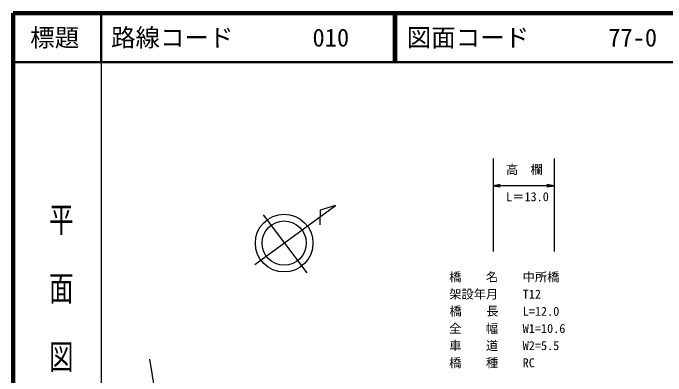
# Model space of a CAD drawing. Units: millimetres, scale not verified. Extents: x -60102783 to 680000, y -72987750 to 380000.
# Drawn here: x 40000 to 173306, y 305986 to 380000 of the extents above; entities that cross this region are included whole.
import ezdxf
from ezdxf.enums import TextEntityAlignment as Align

# ---------------------------------------------------------------- set-up
doc = ezdxf.new("R2010")
doc.units = ezdxf.units.MM
doc.header["$LTSCALE"] = 1000
for name, color, linetype, lineweight in [('M-BMK-SRVR', 3, 'Continuous', 25), ('M-STR-STR3', 7, 'Continuous', 25), ('M-TTL', 2, 'Continuous', 140), ('M-TTL-BAND', 7, 'Continuous', 25), ('M-TTL-LINE', 7, 'Continuous', 50)]:
    doc.layers.add(name, color=color, linetype=linetype, lineweight=lineweight)
doc.layers.add('M-STR-STR1', color=1, linetype='Continuous')
doc.layers.add('M-TTL-TXT', color=7, linetype='Continuous')
doc.styles.add('@ＭＳ ゴシック', font='')
doc.styles.add('ＭＳ ゴシック', font='')
doc.styles.get('@ＭＳ ゴシック').set_extended_font_data('@MS Gothic')
doc.styles.get('ＭＳ ゴシック').set_extended_font_data('MS Gothic')

# ---------------------------------------------------------------- blocks, each defined once
blk = doc.blocks.new('open_arrow')
at = {"color": 0, "linetype": 'Continuous', "lineweight": -2}
blk.add_lwpolyline([(7.5, 1.25), (0, 0), (7.5, -1.25)], dxfattribs=at)

msp = doc.modelspace()

# ---------------------------------------------------------------- linework, layer by layer
at = {"layer": 'M-BMK-SRVR'}
for p, q in [((89354, 328722), (105825, 340762)), ((105825, 340762), (102683, 339778)), ((91054, 338825), (100013, 326990)), ((102683, 339778), (102668, 336818)), ((67852, 309437), (76284, 258530))]:
    msp.add_line(p, q, dxfattribs=at)
for radius in [5885, 4520]:
    msp.add_circle((95356, 333076), radius, dxfattribs=at)
at = {"layer": 'M-STR-STR3'}
for p, q in [((138003, 350322), (138003, 331393)), ((150462, 350322), (150462, 331393)), ((150462, 344765), (138003, 344765))]:
    msp.add_line(p, q, dxfattribs=at)
at = {"layer": 'M-TTL'}
for p, q in [((40000, 380000), (40000, 20000)), ((680000, 380000), (40000, 380000))]:
    msp.add_line(p, q, dxfattribs=at)
at = {"layer": 'M-TTL-BAND'}
msp.add_line((58000, 370000), (58000, 20000), dxfattribs=at)
at = {"layer": 'M-TTL-LINE'}
for p, q in [((58000, 380000), (58000, 370000)), ((117750, 380000), (117750, 370000)), ((118250, 380000), (118250, 370000)), ((40000, 370000), (680000, 370000))]:
    msp.add_line(p, q, dxfattribs=at)

# ---------------------------------------------------------------- block references
at = {"layer": 'M-STR-STR3', "xscale": 193, "yscale": 193}
msp.add_blockref('open_arrow', (138003, 344765), dxfattribs=at)
at = {"layer": 'M-STR-STR3', "xscale": 193, "yscale": 193, "rotation": 180}
msp.add_blockref('open_arrow', (150462, 344765), dxfattribs=at)

# ---------------------------------------------------------------- texts
at = {"layer": 'M-STR-STR1', "style": 'ＭＳ ゴシック'}
for s, p in [('橋\u3000\u3000名', (129050, 324702)), ('中所橋', (144050, 324702)), ('架設年月', (129050, 321202)), ('T12', (144050, 321202)), ('橋\u3000  長', (129118, 317754)), ('L=12.0', (144050, 317702)), ('全\u3000\u3000幅', (129050, 314202)), ('W1=10.6', (144050, 314202)), ('車\u3000\u3000道', (129050, 310702)), ('W2=5.5', (144050, 310702)), ('橋\u3000\u3000種', (129050, 307202)), ('RC', (144050, 307202))]:
    msp.add_text(s, height=1833, dxfattribs=at).set_placement(p, align=Align.BOTTOM_LEFT)
at = {"layer": 'M-STR-STR3', "style": 'ＭＳ ゴシック'}
for s, p in [('高\u3000欄', (140651, 346625)), ('L＝13.0', (140664, 341080))]:
    msp.add_text(s, height=1833, dxfattribs=at).set_placement(p, align=Align.BOTTOM_LEFT)
at = {"layer": 'M-TTL-BAND', "style": '@ＭＳ ゴシック', "width": 1.4}
msp.add_text('平  面  図', height=3666, rotation=270, dxfattribs=at).set_placement((49777, 306475), align=Align.MIDDLE_RIGHT)
at = {"layer": 'M-TTL-TXT', "style": 'ＭＳ ゴシック'}
msp.add_text('標題', height=3666, dxfattribs=at).set_placement((48500, 375000), align=Align.MIDDLE_CENTER)
for s, p in [('路線コード', (60000, 375000)), ('010', (101142, 375000)), ('図面コード', (120380, 375000)), ('77-0', (161521, 375000))]:
    msp.add_text(s, height=3666, dxfattribs=at).set_placement(p, align=Align.MIDDLE_LEFT)

doc.saveas('drawing.dxf')
